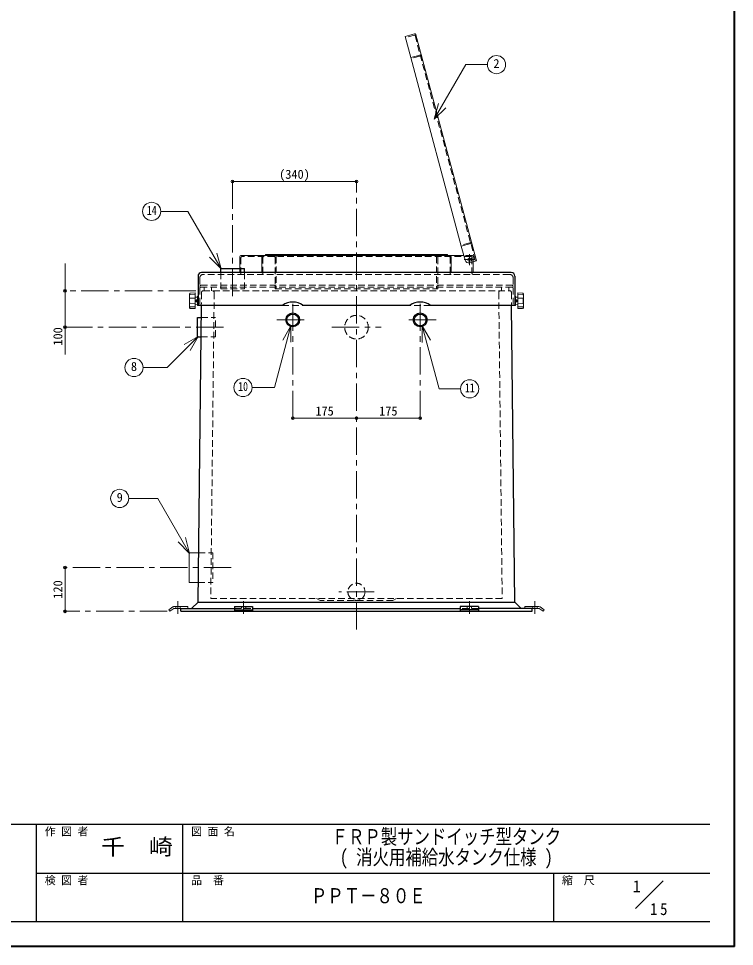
# Model space of a CAD drawing. Units: millimetres at full size, sheet at 1:15. Extents: x -3127 to 2948, y -2102 to 2112.
# Drawn here: x 983 to 2948, y -2102 to 445 of the extents above; entities that cross this region are included whole.
import ezdxf
from ezdxf.enums import TextEntityAlignment as Align

# ---------------------------------------------------------------- set-up
doc = ezdxf.new("R2010")
doc.units = ezdxf.units.MM
doc.header["$LTSCALE"] = 15
doc.header["$PDMODE"] = 32
doc.header["$PDSIZE"] = 7.5
doc.linetypes.add('CHAIN1', pattern=[8, 5, -1, 1, -1])
doc.linetypes.add('DASHED1', pattern=[1.8, 1.2, -0.6])
doc.layers.add('0-0_ﾚｲﾔ1', color=7, linetype='Continuous', lineweight=18)
doc.styles.add('ＭＳ ゴシック', font='')
doc.styles.get('ＭＳ ゴシック').set_extended_font_data('MS Gothic')

msp = doc.modelspace()

# ---------------------------------------------------------------- linework, layer by layer
at = {"layer": '0-0_ﾚｲﾔ1', "color": 1, "lineweight": 40}
for q in [(2948.42, 2112.5), (-3126.58, -2102.5)]:
    msp.add_line((2948.42, -2102.5), q, dxfattribs=at)
at = {"layer": '0-0_ﾚｲﾔ1', "color": 4, "lineweight": 9}
for p, q in [((2070.43, 402.54), (2044.35, 395.55)), ((2059.88, 337.59), (2044.35, 395.55)), ((2089.63, 342.46), (2074.1, 400.41)), ((1570.92, -2.5), (1910.92, -2.5)), ((2226.81, -169.48), (2240.52, -220.68)), ((2208.96, -218.78), (2198.61, -180.14)), ((1110.92, -227.5), (1110.92, -477.5)), ((1590.92, -208.5), (1590.92, -241.5)), ((1593.92, -205.5), (1653.92, -205.5)), ((2167.92, -205.5), (2205.4, -205.5)), ((2221.21, -225.85), (2240.52, -220.68)), ((2230.92, -223.25), (2230.92, -249.5)), ((1735.92, -652.5), (1910.92, -652.5)), ((1910.92, -652.5), (2085.92, -652.5)), ((1110.92, -1062.5), (1110.92, -1182.5))]:
    msp.add_line(p, q, dxfattribs=at)
at = {"layer": '0-0_ﾚｲﾔ1', "color": 4, "linetype": 'DASHED1', "lineweight": 9}
for p, q in [((2069.76, 399.25), (2045.13, 392.65)), ((2071.59, 398.19), (2237.63, -221.45)), ((2085.29, 341.29), (2060.66, 334.69)), ((2222.46, -170.65), (2197.83, -177.25)), ((1680.92, -202.5), (1680.92, -205.5)), ((2140.92, -202.5), (2140.92, -205.5)), ((1593.92, -211.5), (1593.92, -254.5)), ((2224.92, -208.5), (1596.92, -208.5)), ((1653.92, -254.5), (1653.92, -211.5)), ((1687.92, -211.5), (1687.92, -297.5)), ((1690.92, -208.5), (1690.92, -297.5)), ((2130.92, -208.5), (2130.92, -297.5)), ((2133.92, -211.5), (2133.92, -297.5)), ((2167.92, -254.5), (2167.92, -211.5)), ((2227.92, -205.5), (2205.4, -205.5)), ((2227.92, -211.5), (2227.92, -254.5)), ((2230.92, -208.5), (2230.92, -223.25)), ((1590.92, -249.5), (1590.92, -241.5)), ((1512.73, -292.5), (1512.73, -302.5)), ((1687.92, -297.5), (2133.92, -297.5)), ((2309.11, -292.5), (2309.11, -302.5)), ((1707.62, -342.5), (1764.22, -342.5)), ((2114.22, -342.5), (2057.62, -342.5)), ((1477.38, -1021.5), (1516.92, -1021.5)), ((1516.92, -1021.5), (1516.92, -1103.5)), ((1476.46, -1103.5), (1516.92, -1103.5)), ((1414.92, -1169.5), (1414.92, -1174.5)), ((1426.92, -1169.5), (1426.92, -1174.5)), ((1800.92, -1147.5), (1810.92, -1152.5)), ((2394.92, -1169.5), (2394.92, -1174.5)), ((2406.92, -1169.5), (2406.92, -1174.5))]:
    msp.add_line(p, q, dxfattribs=at)
at = {"layer": '0-0_ﾚｲﾔ1'}
for p, q in [((2089.63, 342.46), (2226.81, -169.48)), ((2124.04, 168.21), (2210.76, 318.42)), ((2270.2, 318.42), (2210.76, 318.42)), ((2124.04, 168.21), (2135.68, 211.68)), ((2124.04, 168.21), (2155.86, 200.03)), ((1373.63, -84.63), (1448.27, -84.63)), ((1539.42, -242.5), (1448.27, -84.63)), ((2224.69, -173.16), (2198.61, -180.14)), ((1539.42, -242.5), (1527.78, -199.03)), ((1660.92, -202.5), (2160.92, -202.5)), ((1660.92, -202.5), (1660.92, -205.5)), ((2160.92, -202.5), (2160.92, -205.5)), ((1539.42, -242.5), (1507.6, -210.68)), ((1650.92, -249.5), (1650.92, -208.5)), ((1653.92, -205.5), (2167.92, -205.5)), ((2170.92, -249.5), (2170.92, -208.5)), ((1452.42, -341.23), (1452.42, -318.76)), ((1452.44, -318.23), (1452.82, -310.85)), ((1468.42, -313.06), (1453.87, -313.55)), ((1468.42, -323.14), (1453.87, -322.66)), ((1467.91, -308.53), (1454.76, -308.96)), ((1468.42, -350.96), (1468.42, -309.03)), ((1473.96, -320.46), (1468.42, -320)), ((1471.17, -327.65), (1471.17, -332.34)), ((1471.8, -327), (1474.42, -327)), ((1471.8, -330), (1474.42, -330)), ((1474.42, -317.5), (1475.92, -317.5)), ((2347.42, -317.5), (2345.92, -317.5)), ((2350.05, -327), (2347.42, -327)), ((2350.05, -330), (2347.42, -330)), ((2347.88, -320.46), (2353.42, -320)), ((2350.67, -327.65), (2350.67, -332.34)), ((2353.42, -350.96), (2353.42, -309.03)), ((2353.42, -313.06), (2367.97, -313.55)), ((2353.42, -323.14), (2367.97, -322.66)), ((2353.94, -308.53), (2367.09, -308.96)), ((2369.41, -318.23), (2369.02, -310.85)), ((2369.42, -341.23), (2369.42, -318.76)), ((1452.44, -341.76), (1452.82, -349.14)), ((1468.42, -336.85), (1453.87, -337.33)), ((1468.42, -346.93), (1453.87, -346.45)), ((1467.91, -351.46), (1454.76, -351.03)), ((1473.96, -339.53), (1468.42, -340)), ((1471.8, -333), (1474.42, -333)), ((2350.05, -333), (2347.42, -333)), ((2347.88, -339.53), (2353.42, -340)), ((2353.42, -336.85), (2367.97, -337.33)), ((2353.42, -346.93), (2367.97, -346.45)), ((2353.94, -351.46), (2367.09, -351.03)), ((2369.41, -341.76), (2369.02, -349.14)), ((1731.01, -398.95), (1708.51, -437.92)), ((1731.01, -398.95), (1731.01, -443.95)), ((2091.42, -399.18), (2091.42, -444.18)), ((2091.42, -399.18), (2113.92, -438.15)), ((2091.42, -399.18), (2137.64, -571.71)), ((1476.54, -427.75), (1437.57, -450.25)), ((1476.54, -427.75), (1454.04, -466.72)), ((2196.74, -571.71), (2137.64, -571.71)), ((1286.1, -872.6), (1365.74, -872.6)), ((1452.9, -1023.58), (1365.74, -872.6)), ((1452.9, -1023.58), (1421.08, -991.76)), ((1452.9, -1023.58), (1441.26, -980.11)), ((1451.92, -1021.5), (1451.92, -1103.5)), ((1451.92, -1021.5), (1477.38, -1021.5)), ((1451.92, -1103.5), (1476.46, -1103.5)), ((1407.13, -1170.39), (1395.63, -1178.39)), ((1409.99, -1169.5), (1448.42, -1169.5)), ((1448.42, -1174.5), (1448.42, -1169.5)), ((2373.42, -1174.5), (2373.42, -1169.5)), ((2411.85, -1169.5), (2373.42, -1169.5)), ((2414.71, -1170.39), (2426.21, -1178.39)), ((1395.63, -1178.39), (1398.48, -1182.5)), ((1409.35, -1174.94), (1398.48, -1182.5)), ((1410.77, -1174.5), (1428.42, -1174.5)), ((2411.07, -1174.5), (2393.42, -1174.5)), ((2412.5, -1174.94), (2423.36, -1182.5)), ((2426.21, -1178.39), (2423.36, -1182.5)), ((2676.59, -1998.26), (2752.35, -1922.5))]:
    msp.add_line(p, q, dxfattribs=at)
at = {"layer": '0-0_ﾚｲﾔ1', "color": 4, "linetype": 'CHAIN1', "lineweight": 9}
for p, q in [((1570.92, -2.5), (1570.92, -332.5)), ((1910.92, -1232.5), (1910.92, -2.5)), ((2221.42, -202), (2221.42, -232)), ((2236.42, -217), (2206.42, -217)), ((1470.42, -302.5), (1110.92, -302.5)), ((1735.92, -652.5), (1735.92, -338.5)), ((2085.92, -652.5), (2085.92, -338.5)), ((1110.92, -402.5), (1559.37, -402.5)), ((1691.92, -382.5), (1779.92, -382.5)), ((1843.42, -402.5), (1978.42, -402.5)), ((2129.92, -382.5), (2041.92, -382.5)), ((1566.92, -1062.5), (1110.92, -1062.5)), ((1959.42, -1129), (1862.42, -1129)), ((1420.92, -1154.5), (1420.92, -1189.5)), ((1600.92, -1154.5), (1600.92, -1189.5)), ((2220.92, -1154.5), (2220.92, -1189.5)), ((2400.92, -1154.5), (2400.92, -1189.5)), ((1391.21, -1182.5), (1110.92, -1182.5))]:
    msp.add_line(p, q, dxfattribs=at)
at = {"layer": '0-0_ﾚｲﾔ1', "color": 5, "lineweight": 25}
for p, q in [((2335.92, -252.5), (1485.92, -252.5)), ((1538.42, -241.5), (1603.42, -241.5)), ((1538.42, -252.5), (1538.42, -241.5)), ((1603.42, -252.5), (1603.42, -241.5)), ((1475.92, -262.5), (1475.92, -342.5)), ((2345.92, -262.5), (2345.92, -342.5)), ((1485.04, -342.5), (1475.85, -1157.5)), ((1707.62, -342.5), (1475.92, -342.5)), ((2057.62, -342.5), (1764.22, -342.5)), ((2345.92, -342.5), (2114.22, -342.5)), ((2345.99, -1157.5), (2336.8, -342.5)), ((1474.37, -376), (1484.67, -376)), ((1474.37, -429), (1474.37, -376)), ((1474.37, -429), (1484.07, -429)), ((1475.92, -1157.5), (1458.48, -1174.5)), ((1475.85, -1157.5), (2345.99, -1157.5)), ((1575.92, -1169.5), (1575.92, -1182.5)), ((1575.92, -1169.5), (1625.92, -1169.5)), ((1625.92, -1169.5), (1625.92, -1182.5)), ((2195.92, -1169.5), (2195.92, -1182.5)), ((2245.92, -1169.5), (2195.92, -1169.5)), ((2245.92, -1169.5), (2245.92, -1182.5)), ((2345.92, -1157.5), (2363.36, -1174.5)), ((1428.42, -1174.5), (1575.92, -1174.5)), ((1428.42, -1182.5), (1428.42, -1174.5)), ((1428.42, -1182.5), (2393.42, -1182.5)), ((1575.92, -1178.39), (1625.92, -1178.39)), ((1625.92, -1174.5), (2195.92, -1174.5)), ((2245.92, -1178.39), (2195.92, -1178.39)), ((2393.42, -1174.5), (2245.92, -1174.5)), ((2393.42, -1182.5), (2393.42, -1174.5))]:
    msp.add_line(p, q, dxfattribs=at)
at = {"layer": '0-0_ﾚｲﾔ1', "linetype": 'DASHED1'}
for p, q in [((1538.42, -252.5), (1538.42, -297.5)), ((1603.42, -252.5), (1603.42, -297.5)), ((1480.92, -267.5), (1480.92, -342.5)), ((2330.92, -257.5), (1490.92, -257.5)), ((2340.92, -267.5), (2340.92, -342.5)), ((1483.92, -287.5), (2337.92, -287.5)), ((2337.92, -292.5), (1483.92, -292.5)), ((1490.44, -302.5), (2331.4, -302.5)), ((1492.73, -292.5), (1492.73, -302.5)), ((1538.42, -297.5), (1603.42, -297.5)), ((2329.11, -292.5), (2329.11, -302.5)), ((1485.44, -307.44), (1485.04, -342.5)), ((1520.44, -307.55), (1510.96, -1147.5)), ((2301.4, -307.55), (2310.88, -1147.5)), ((2336.4, -307.44), (2336.8, -342.5)), ((1484.67, -376), (1524.37, -376)), ((1524.37, -429), (1524.37, -376)), ((1484.07, -429), (1524.37, -429)), ((2310.88, -1147.5), (1510.96, -1147.5)), ((1594.92, -1169.5), (1594.92, -1174.5)), ((1606.92, -1169.5), (1606.92, -1174.5)), ((2214.92, -1169.5), (2214.92, -1174.5)), ((2226.92, -1169.5), (2226.92, -1174.5)), ((1575.92, -1174.5), (1625.92, -1174.5)), ((2245.92, -1174.5), (2195.92, -1174.5))]:
    msp.add_line(p, q, dxfattribs=at)
at = {"layer": '0-0_ﾚｲﾔ1', "color": 6, "lineweight": 25}
for p, q in [((-89.08, -1767.14), (2880.92, -1767.14)), ((1032.71, -2035), (1032.71, -1767.14)), ((1434.49, -2035), (1434.49, -1767.14)), ((1032.71, -1901.07), (2880.92, -1901.07)), ((2452.35, -2035), (2452.35, -1901.07)), ((2880.92, -2035), (-89.08, -2035))]:
    msp.add_line(p, q, dxfattribs=at)
at = {"layer": '0-0_ﾚｲﾔ1'}
for points in [[(2085.96, 344.58), (2059.88, 337.59), (2198.61, -180.14)], [(1474.42, -317.5), (1474.42, -342.5), (1475.92, -342.5)], [(2347.42, -317.5), (2347.42, -342.5), (2345.92, -342.5)], [(1731.01, -398.95), (1685.69, -568.08), (1624.3, -568.08)], [(1476.54, -427.75), (1390.99, -513.29), (1325.19, -513.29)]]:
    msp.add_lwpolyline(points, dxfattribs=at)
at = {"layer": '0-0_ﾚｲﾔ1', "color": 4, "linetype": 'DASHED1', "lineweight": 9}
msp.add_lwpolyline([(2020.92, -1147.5), (2010.92, -1152.5), (1810.92, -1152.5)], dxfattribs=at)
at = {"layer": '0-0_ﾚｲﾔ1'}
for centre in [(2295.2, 318.42), (1348.63, -84.63), (1300.19, -513.29), (1599.3, -568.08), (2221.74, -571.71), (1261.1, -872.6)]:
    msp.add_circle(centre, 25, dxfattribs=at)
at = {"layer": '0-0_ﾚｲﾔ1', "color": 4, "lineweight": 9}
msp.add_circle((2221.42, -217), 5, dxfattribs=at)
at = {"layer": '0-0_ﾚｲﾔ1', "color": 5, "lineweight": 25}
for centre, radius in [((1735.92, -382.5), 19), ((1735.92, -382.5), 16.2), ((2085.92, -382.5), 19), ((2085.92, -382.5), 16.2)]:
    msp.add_circle(centre, radius, dxfattribs=at)
at = {"layer": '0-0_ﾚｲﾔ1', "color": 4, "linetype": 'DASHED1', "lineweight": 9}
for centre, radius in [((1910.92, -402.5), 32.5), ((1910.92, -1129), 23.5)]:
    msp.add_circle(centre, radius, dxfattribs=at)
for centre, radius, start, end in [((2070.15, 397.8), 1.5, 15, 105), ((2085.67, 339.84), 1.5, 15, 105), ((2222.07, -169.2), 1.5, 285, 15), ((1596.92, -211.5), 3, 90, 180), ((1656.92, -211.5), 3, 90, 180), ((1684.92, -211.5), 3, 0, 90), ((1687.92, -208.5), 3, 0, 90), ((2133.92, -208.5), 3, 90, 180), ((2136.92, -211.5), 3, 90, 180), ((2164.92, -211.5), 3, 0, 90), ((2224.92, -211.5), 3, 0, 90), ((2227.92, -208.5), 3, 0, 90), ((1587.92, -249.5), 3, 279.59407, 0), ((1590.92, -254.5), 3, 270, 0), ((1650.92, -254.5), 3, 270, 0), ((2170.92, -254.5), 3, 180, 270), ((2230.92, -254.5), 3, 180, 270), ((1684.92, -290.5), 3, 0, 90), ((1684.92, -295.5), 3, 0, 90), ((2136.92, -290.5), 3, 90, 180), ((2136.92, -295.5), 3, 90, 180)]:
    msp.add_arc(centre, radius, start, end, dxfattribs=at)
at = {"layer": '0-0_ﾚｲﾔ1', "color": 4, "lineweight": 9}
for centre, radius, start, end in [((2071.21, 399.64), 3, 15, 105), ((1593.92, -208.5), 3, 90, 180), ((2218.62, -216.19), 10, 195, 285), ((1587.92, -249.5), 3, 270, 279.59407), ((2233.92, -249.5), 3, 180, 270)]:
    msp.add_arc(centre, radius, start, end, dxfattribs=at)
at = {"layer": '0-0_ﾚｲﾔ1'}
for centre, radius, start, end in [((2086.74, 341.68), 3, 15, 105), ((2223.91, -170.26), 3, 285, 15), ((1653.92, -208.5), 3, 90, 180), ((2167.92, -208.5), 3, 0, 90), ((1647.92, -249.5), 3, 270, 0), ((2173.92, -249.5), 3, 180, 270), ((1462.42, -318.76), 10, 176.98087, 180), ((1454.82, -310.96), 2, 91.84585, 176.98087), ((1507.26, -330), 54.34, 172.70127, 187.29873), ((1453.86, -323.16), 0.5, 88.09085, 172.70127), ((1455.49, -310.49), 2.07, 141.26695, 176.97243), ((1463.38, -310.57), 9.96, 178.90936, 197.37998), ((1467.92, -309.03), 0.5, 0, 91.84585), ((1472.74, -328.52), 1.79, 121.62812, 150.75937), ((1473.28, -328.5), 2.11, 134.62454, 225.37546), ((1473.28, -331.5), 2.11, 134.62454, 225.37546), ((1473.92, -320.96), 0.5, 0, 85.23636), ((2347.92, -320.96), 0.5, 94.76364, 180), ((2349.1, -328.52), 1.79, 29.24063, 58.37188), ((2348.57, -328.5), 2.11, 314.62454, 45.37546), ((2348.57, -331.5), 2.11, 314.62454, 45.37546), ((2353.92, -309.03), 0.5, 88.15415, 180), ((2367.02, -310.96), 2, 3.01913, 88.15415), ((2358.46, -310.57), 9.96, 342.62002, 1.09064), ((2366.35, -310.49), 2.07, 3.02757, 38.73305), ((2367.99, -323.16), 0.5, 7.29873, 91.90915), ((2314.58, -330), 54.34, 352.70127, 7.29873), ((2359.42, -318.76), 10, 0, 3.01913), ((1462.42, -341.23), 10, 180, 183.01913), ((1454.82, -349.04), 2, 183.01913, 268.15415), ((1453.86, -336.83), 0.5, 187.29873, 271.90915), ((1463.38, -349.42), 9.96, 162.62002, 181.09064), ((1455.49, -349.5), 2.07, 183.02757, 218.73305), ((1467.92, -350.96), 0.5, 268.15415, 0), ((1472.74, -331.47), 1.79, 209.24063, 238.37188), ((1473.92, -339.04), 0.5, 274.76364, 0), ((2347.92, -339.04), 0.5, 180, 265.23636), ((2349.1, -331.47), 1.79, 301.62812, 330.75937), ((2353.92, -350.96), 0.5, 180, 271.84585), ((2367.02, -349.04), 2, 271.84585, 356.98087), ((2358.46, -349.42), 9.96, 358.90936, 17.37998), ((2367.99, -336.83), 0.5, 268.09085, 352.70127), ((2366.35, -349.5), 2.07, 321.26695, 356.97243), ((2359.42, -341.23), 10, 356.98087, 0), ((1409.99, -1174.5), 5, 90, 124.8085), ((2411.85, -1174.5), 5, 55.1915, 90), ((1410.77, -1177), 2.5, 90, 124.8085), ((2411.07, -1177), 2.5, 55.1915, 90)]:
    msp.add_arc(centre, radius, start, end, dxfattribs=at)
at = {"layer": '0-0_ﾚｲﾔ1', "color": 5, "lineweight": 25}
for centre, radius, start, end in [((1485.92, -262.5), 10, 90, 180), ((2335.92, -262.5), 10, 0, 90), ((1735.92, -382.5), 49, 54.71874, 125.28126), ((2085.92, -382.5), 49, 54.71874, 125.28126)]:
    msp.add_arc(centre, radius, start, end, dxfattribs=at)
at = {"layer": '0-0_ﾚｲﾔ1', "linetype": 'DASHED1'}
for centre, radius, start, end in [((1490.92, -267.5), 10, 90, 180), ((2330.92, -267.5), 10, 0, 90), ((1483.92, -290.5), 3, 90, 180), ((1483.92, -295.5), 3, 90, 180), ((1490.44, -307.5), 5, 90, 179.35347), ((1515.44, -307.5), 5, 359.35347, 90), ((2306.4, -307.5), 5, 90, 180.64653), ((2331.4, -307.5), 5, 0.64653, 90), ((2337.92, -290.5), 3, 0, 90), ((2337.92, -295.5), 3, 0, 90)]:
    msp.add_arc(centre, radius, start, end, dxfattribs=at)
at = {"layer": '0-0_ﾚｲﾔ1', "color": 1}
for p in [(1570.92, -2.5), (1910.92, -2.5), (1110.92, -302.5), (1110.92, -402.5), (1735.92, -652.5), (1910.92, -652.5), (2085.92, -652.5), (1110.92, -1062.5), (1110.92, -1182.5)]:
    msp.add_point(p, dxfattribs=at)

# ---------------------------------------------------------------- texts
at = {"layer": '0-0_ﾚｲﾔ1', "style": 'ＭＳ ゴシック'}
for s, height, p in [('2', 24.74, (2286.76, 301.54)), ('(340)', 24.74, (1698.73, -2.5)), ('8', 24.74, (1291.75, -530.17)), ('175', 24.74, (1798.11, -652.5)), ('175', 24.74, (1973.11, -652.5)), ('9', 24.74, (1252.67, -889.48)), ('作 図 者', 21.99, (1055.21, -1804.64)), ('図 面 名', 21.99, (1456.99, -1804.64)), ('検 図 者', 21.99, (1055.21, -1938.57)), ('品\u3000番', 21.99, (1456.99, -1938.57)), ('縮\u3000尺', 21.99, (2474.85, -1938.57)), ('1', 32.99, (2668.97, -1963.78))]:
    msp.add_text(s, height=height, dxfattribs=at).set_placement(p, align=Align.BOTTOM_LEFT)
for s, height, width, p in [('14', 24.74, 0.8, (1335.51, -101.5)), ('10', 24.74, 0.8, (1586.18, -584.96)), ('11', 24.74, 0.8, (2208.61, -588.58)), ('ＦＲＰ製サンドイッチ型タンク', 41.24, 0.8, (1842.71, -1834.1)), ('千\u3000崎', 43.99, 1.1, (1209.49, -1864.1)), ('( 消火用補給水タンク仕様 )', 41.24, 0.8, (1865.21, -1890.35)), ('ＰＰＴ－８０Ｅ', 41.24, 0.8, (1785.92, -1996.16))]:
    msp.add_text(s, height=height, dxfattribs=dict(at, width=width)).set_placement(p, align=Align.BOTTOM_LEFT)
for s, p in [('100', (1110.92, -453.12)), ('120', (1110.92, -1147.81))]:
    msp.add_text(s, height=24.74, rotation=90, dxfattribs=at).set_placement(p, align=Align.BOTTOM_LEFT)
at = {"layer": '0-0_ﾚｲﾔ1', "insert": (2716.92, -2016.85), "char_height": 32.99, "attachment_point": 7, "style": 'ＭＳ ゴシック'}
msp.add_mtext('\\T1.36;\\W0.9;15', dxfattribs=at)

doc.saveas('drawing.dxf')
